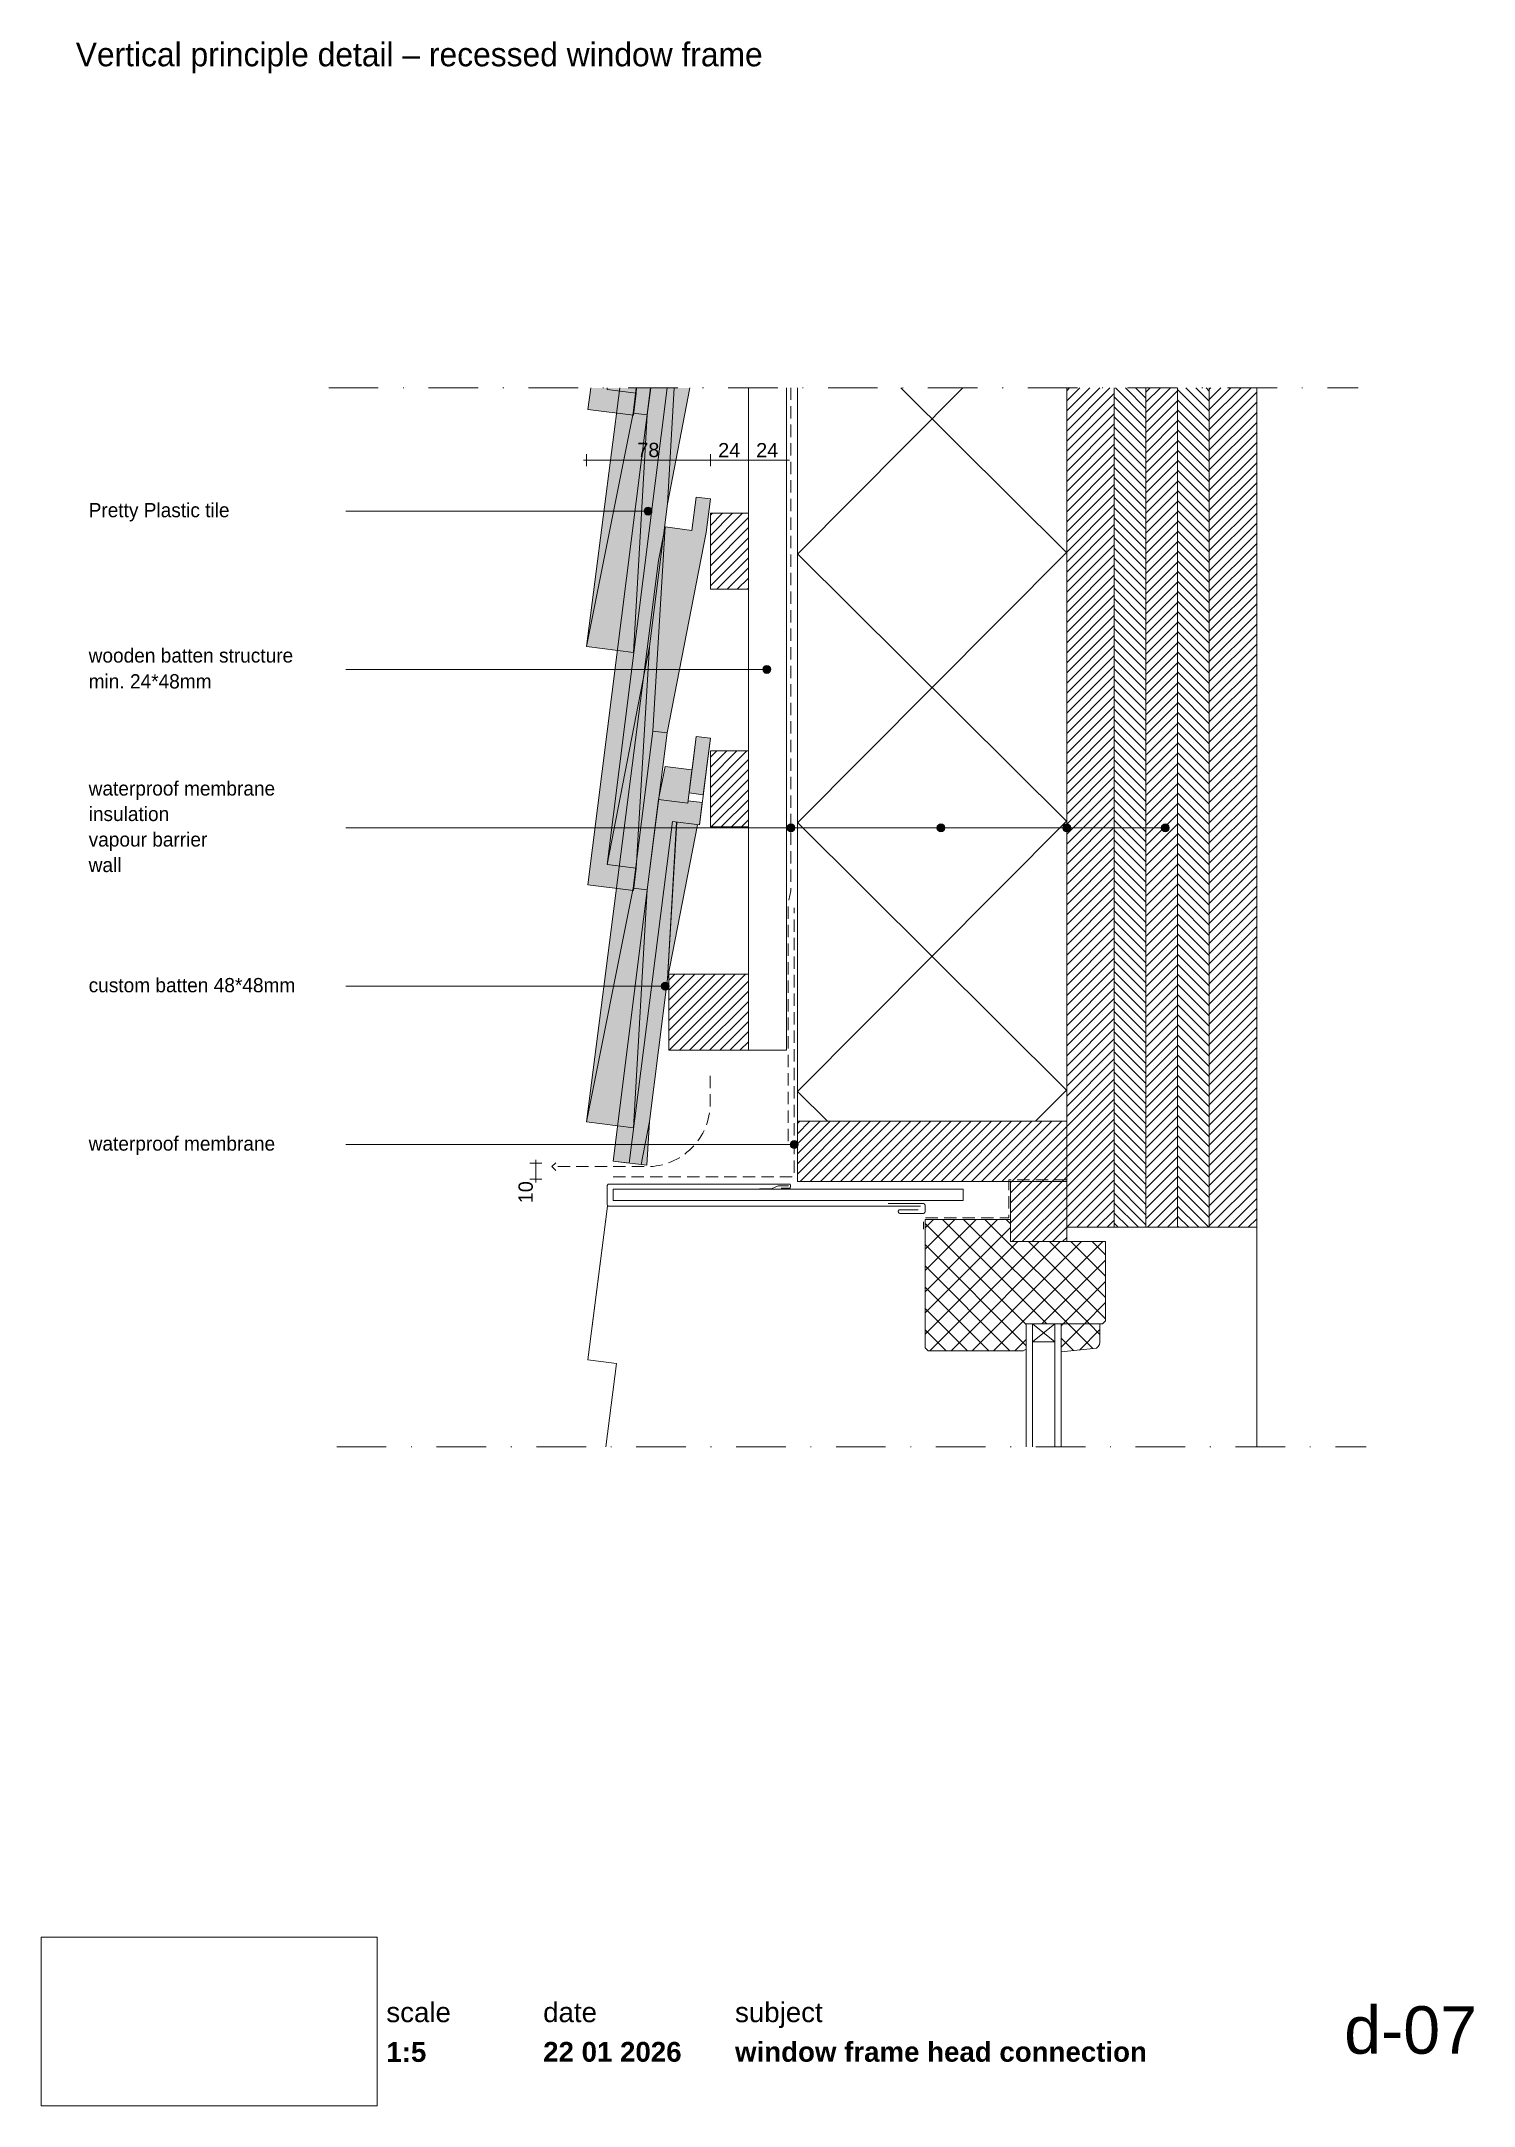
# Paper-space layout 'd-07 window frame head connection' of a CAD drawing. Header units: millimetres. Extents: x 14 to 195, y 11 to 272.
import ezdxf
from ezdxf.xclip import XClip

# ---------------------------------------------------------------- set-up
doc = ezdxf.new("R2010")
doc.units = ezdxf.units.MM
doc.header["$MEASUREMENT"] = 0
doc.header["$XCLIPFRAME"] = 0
for name, pattern in [('B0302', [12.51, 6.26, -3.125, 0, -3.125]), ('B0701', [2.3412, 1.56, -0.7812]), ('Wipeout_Contour', [1000, 0, -1000])]:
    doc.linetypes.add(name, pattern=pattern)
for name, color, linetype in [('#01', 7, 'Continuous'), ('00 tegels', 7, 'Continuous'), ('Dim - 1_50_100', 7, 'Continuous'), ('Info - 1_50_100', 7, 'Continuous'), ('Info - 1_5_10', 7, 'Continuous'), ('Info - Nederlands', 7, 'Continuous')]:
    doc.layers.add(name, color=color, linetype=linetype)
doc.styles.add('GENERATED_STYLE_1', font='HelveticaNeue.ttc')
doc.styles.add('GENERATED_STYLE_2', font='HelveticaNeue.ttc')
doc.styles.add('GENERATED_STYLE_3', font='Helvetica.ttc')
doc.styles.add('GENERATED_STYLE_4', font='')
doc.styles.get('GENERATED_STYLE_4').set_extended_font_data('Work Sans')
picture_1 = doc.add_image_def('image1.png', size_in_pixel=(317, 159))
pattern_1 = [(45, (-1618.2844, -122.2952), (-0.6363961, 0.6363961), [])]
pattern_2 = [(315, (-1618.2844, -122.2952), (0.6363961, 0.6363961), [])]
pattern_3 = [(45, (-1618.2844, -122.2952), (-1.3435029, 1.3435029), []), (135, (-1618.2844, -122.2952), (1.3435029, 1.3435029), [])]

# ---------------------------------------------------------------- blocks, each defined once
blk = doc.blocks.new('Drawing_1_1', base_point=(-200, 60))
at = {"color": 2, "linetype": 'Continuous', "lineweight": 0}
for s, insert, char_height, attachment_point, style in [('\\A1;{\\pql;\\fHelvetica Neue|b0|i0|c0|p0;\\W1.000000;date}', (77.08, 24.14), 2.5, 1, 'GENERATED_STYLE_1'), ('\\A1;{\\pql;\\fHelvetica Neue|b0|i0|c0|p0;\\W1.000000;subject}', (101.31, 24.14), 2.5, 1, 'GENERATED_STYLE_1'), ('\\A1;{\\pqr;\\fHelvetica Neue|b0|i0|c0|p0;\\W1.000000;d-07}', (195, 23.65), 6, 3, 'GENERATED_STYLE_1'), ('\\A1;{\\pql;\\fHelvetica Neue|b1|i0|c0|p0;\\W1.000000;1:5}', (57.28, 19.12), 2.5, 1, 'GENERATED_STYLE_2'), ('\\A1;{\\pql;\\fHelvetica Neue|b1|i0|c0|p0;\\W1.000000;22 01 2026}', (77.08, 19.14), 2.5, 1, 'GENERATED_STYLE_2'), ('\\A1;{\\pql;\\fHelvetica Neue|b1|i0|c0|p0;\\W1.000000;window frame head connection}', (101.31, 19.14), 2.5, 1, 'GENERATED_STYLE_2')]:
    blk.add_mtext(s, dxfattribs=dict(at, insert=insert, char_height=char_height, attachment_point=attachment_point, style=style))
at = {"color": 254, "linetype": 'Wipeout_Contour', "lineweight": 0, "ltscale": 174.062972}
blk.add_wipeout([(13.71, 11.09), (56.11, 11.09), (56.11, 32.35), (13.71, 32.35)], dxfattribs=at)
at = {"color": 2, "linetype": 'Continuous', "lineweight": 0, "insert": (57.28, 24.14), "char_height": 2.5, "attachment_point": 1, "style": 'GENERATED_STYLE_1'}
blk.add_mtext('\\A1;{\\pql;\\fHelvetica Neue|b0|i0|c0|p0;\\W1.000000;scale}', dxfattribs=at)
at = {"color": 9, "lineweight": 0}
image = blk.add_image(picture_1, insert=(13.71, 11.09), size_in_units=(42.4, 21.27), dxfattribs=at)
image.set_boundary_path([(-0.5, -0.5), (316.5, 158.5)])
blk = doc.blocks.new('Drawing_2_1', base_point=(-1618.28, -122.3))
at = {"layer": '#01', "linetype": 'Continuous', "lineweight": 0, "true_color": 0x000000}
for points in [[(89.82, 212.46), (89.86, 212.27), (89.97, 212.1), (90.13, 212), (90.32, 211.96), (90.51, 212), (90.67, 212.1), (90.78, 212.27), (90.82, 212.46), (90.78, 212.65), (90.67, 212.81), (90.51, 212.92), (90.32, 212.96), (90.13, 212.92), (89.97, 212.81), (89.86, 212.65)], [(104.82, 192.46), (104.86, 192.27), (104.97, 192.1), (105.13, 192), (105.32, 191.96), (105.52, 192), (105.68, 192.1), (105.79, 192.27), (105.82, 192.46), (105.79, 192.65), (105.68, 192.81), (105.52, 192.92), (105.32, 192.96), (105.13, 192.92), (104.97, 192.81), (104.86, 192.65)], [(107.86, 172.46), (107.9, 172.27), (108.01, 172.1), (108.17, 172), (108.36, 171.96), (108.55, 172), (108.71, 172.1), (108.82, 172.27), (108.86, 172.46), (108.82, 172.65), (108.71, 172.81), (108.55, 172.92), (108.36, 172.96), (108.17, 172.92), (108.01, 172.81), (107.9, 172.65)], [(126.8, 172.46), (126.83, 172.27), (126.94, 172.1), (127.11, 172), (127.3, 171.96), (127.49, 172), (127.65, 172.1), (127.76, 172.27), (127.8, 172.46), (127.76, 172.65), (127.65, 172.81), (127.49, 172.92), (127.3, 172.96), (127.11, 172.92), (126.94, 172.81), (126.83, 172.65)], [(142.69, 172.46), (142.73, 172.27), (142.83, 172.1), (143, 172), (143.19, 171.96), (143.38, 172), (143.54, 172.1), (143.65, 172.27), (143.69, 172.46), (143.65, 172.65), (143.54, 172.81), (143.38, 172.92), (143.19, 172.96), (143, 172.92), (142.83, 172.81), (142.73, 172.65)], [(155.13, 172.46), (155.17, 172.27), (155.27, 172.1), (155.44, 172), (155.63, 171.96), (155.82, 172), (155.98, 172.1), (156.09, 172.27), (156.13, 172.46), (156.09, 172.65), (155.98, 172.81), (155.82, 172.92), (155.63, 172.96), (155.44, 172.92), (155.27, 172.81), (155.17, 172.65)], [(92, 152.46), (92.04, 152.27), (92.15, 152.1), (92.31, 152), (92.5, 151.96), (92.7, 152), (92.86, 152.1), (92.97, 152.27), (93, 152.46), (92.97, 152.65), (92.86, 152.81), (92.7, 152.92), (92.5, 152.96), (92.31, 152.92), (92.15, 152.81), (92.04, 152.65)], [(108.29, 132.46), (108.33, 132.27), (108.43, 132.1), (108.6, 132), (108.79, 131.96), (108.98, 132), (109.14, 132.1), (109.25, 132.27), (109.29, 132.46), (109.25, 132.65), (109.14, 132.81), (108.98, 132.92), (108.79, 132.96), (108.6, 132.92), (108.43, 132.81), (108.33, 132.65)]]:
    blk.add_hatch(color=18, dxfattribs=at).paths.add_polyline_path(points)
at = {"layer": '00 tegels', "linetype": 'Continuous', "lineweight": 0, "true_color": 0xffffff}
for points in [[(86.75, 228.02), (82.56, 195.34), (88.49, 194.59), (90.23, 224.61), (90.66, 228.02)], [(92.73, 228.02), (85.14, 167.83), (88.84, 167.36), (90.49, 195.37), (92.88, 213.97), (95.61, 228.02)], [(85.14, 227.83), (88.84, 227.36), (88.88, 228.02), (85.16, 228.02)], [(88.49, 134.59), (90.23, 164.61), (92.74, 184.45), (97.66, 209.76), (98.2, 214), (96.4, 214.23), (95.87, 210.02), (92.48, 210.45), (91.64, 206.23), (82.56, 135.34)], [(92.47, 180.2), (91.65, 176.03), (95.34, 175.57), (95.87, 179.78)], [(90.17, 129.85), (90.49, 135.37), (92.88, 153.97), (96.55, 172.85), (93.39, 173.25), (87.95, 130.13)]]:
    blk.add_hatch(color=7, dxfattribs=at).paths.add_polyline_path(points)
at = {"layer": '00 tegels', "linetype": 'Continuous', "lineweight": 0, "true_color": 0xe4e7e8}
for points in [[(82.73, 165.28), (88.49, 164.55), (88.84, 167.36), (85.14, 167.83), (92.73, 228.02), (90.64, 228.02)], [(82.73, 225.28), (88.49, 224.55), (88.84, 227.36), (85.14, 227.83), (85.16, 228.02), (83.08, 228.02)], [(98.19, 183.76), (96.4, 183.99), (95.5, 176.86), (97.29, 176.63)], [(91.65, 176.03), (85.9, 130.38), (87.95, 130.13), (93.39, 173.25), (96.82, 172.82), (97.17, 175.64), (95.38, 175.87), (95.34, 175.57)]]:
    blk.add_hatch(color=254, dxfattribs=at).paths.add_polyline_path(points)
at = {"layer": 'Info - 1_50_100', "linetype": 'Continuous', "lineweight": 0, "true_color": 0x000000}
h = blk.add_hatch(dxfattribs=at)
h.set_pattern_fill('415_Isolatie_ruit_0001', color=18, style=0, pattern_type=2)
h.set_pattern_definition([(45.152, (109.188, 240.974), (-16.9703, 16.8807), []), (135.152, (109.188, 240.974), (16.9703, 17.0605), [])])
h.paths.add_polyline_path([(143.19, 228.02), (109.19, 228.02), (109.19, 135.41), (143.19, 135.41)])
h = blk.add_hatch(dxfattribs=at)
h.set_pattern_fill('310_Naaldhout__01__0001', color=18, style=0, pattern_type=2)
h.set_pattern_definition(pattern_1)
h.paths.add_polyline_path([(149.19, 228.02), (143.19, 228.02), (143.19, 122.01), (149.19, 122.01)])
h = blk.add_hatch(dxfattribs=at)
h.set_pattern_fill('310_Naaldhout__02__0001', color=18, style=0, pattern_type=2)
h.set_pattern_definition(pattern_2)
h.paths.add_polyline_path([(153.19, 228.02), (149.19, 228.02), (149.19, 122.01), (153.19, 122.01)])
h = blk.add_hatch(dxfattribs=at)
h.set_pattern_fill('310_Naaldhout__01__0001', color=18, style=0, pattern_type=2)
h.set_pattern_definition(pattern_1)
h.paths.add_polyline_path([(157.19, 228.02), (153.19, 228.02), (153.19, 122.01), (157.19, 122.01)])
h = blk.add_hatch(dxfattribs=at)
h.set_pattern_fill('310_Naaldhout__02__0001', color=18, style=0, pattern_type=2)
h.set_pattern_definition(pattern_2)
h.paths.add_polyline_path([(161.19, 228.02), (157.19, 228.02), (157.19, 122.01), (161.19, 122.01)])
h = blk.add_hatch(dxfattribs=at)
h.set_pattern_fill('310_Naaldhout__01__0001', color=18, style=0, pattern_type=2)
h.set_pattern_definition(pattern_1)
h.paths.add_polyline_path([(167.19, 228.02), (161.19, 228.02), (161.19, 122.01), (167.19, 122.01)])
h = blk.add_hatch(dxfattribs=at)
h.set_pattern_fill('310_Naaldhout__01__0001', color=18, style=0, pattern_type=2)
h.set_pattern_definition(pattern_1)
h.paths.add_polyline_path([(109.19, 127.81), (143.19, 127.81), (143.19, 135.41), (109.19, 135.41)])
h = blk.add_hatch(dxfattribs=at)
h.set_pattern_fill('310_Naaldhout__01__0001', color=18, style=0, pattern_type=2)
h.set_pattern_definition(pattern_1)
h.paths.add_polyline_path([(136.1, 120.21), (143.19, 120.21), (143.19, 127.81), (136.1, 127.81)])
at = {"layer": 'Info - 1_5_10', "linetype": 'Continuous', "lineweight": 0, "true_color": 0x99a3a6}
h = blk.add_hatch(dxfattribs=at)
h.set_pattern_fill('310_Naaldhout__01__0001', color=253, style=0, pattern_type=2)
h.set_pattern_definition(pattern_1)
h.paths.add_polyline_path([(98.19, 212.18), (98.19, 202.58), (102.99, 202.58), (102.99, 212.18)])
h = blk.add_hatch(dxfattribs=at)
h.set_pattern_fill('310_Naaldhout__01__0001', color=253, style=0, pattern_type=2)
h.set_pattern_definition(pattern_1)
h.paths.add_polyline_path([(98.19, 182.18), (98.19, 172.58), (102.99, 172.58), (102.99, 182.18)])
h = blk.add_hatch(dxfattribs=at)
h.set_pattern_fill('310_Naaldhout__01__0001', color=253, style=0, pattern_type=2)
h.set_pattern_definition(pattern_1)
h.paths.add_polyline_path([(92.95, 153.98), (92.95, 144.38), (102.99, 144.38), (102.99, 153.98)])
h = blk.add_hatch(dxfattribs=at)
h.set_pattern_fill('305_Loofhout__02__0001', color=253, style=0, pattern_type=2)
h.set_pattern_definition(pattern_3)
h.paths.add_polyline_path([(136.1, 123.01), (125.3, 123.01), (125.3, 106.81), (125.7, 106.41), (137.7, 106.41), (138.07, 106.61), (138.07, 109.81), (144.3, 109.81), (147.7, 109.81), (148.1, 110.21), (148.1, 120.21), (136.1, 120.21)])
h = blk.add_hatch(dxfattribs=at)
h.set_pattern_fill('305_Loofhout__02__0001', color=253, style=0, pattern_type=2)
h.set_pattern_definition(pattern_3)
h.paths.add_polyline_path([(142.47, 109.81), (142.47, 106.27), (146.96, 106.74, 0.246914), (147.39, 107.83), (147.39, 109.81)])
at = {"layer": '#01', "color": 9, "linetype": 'Continuous', "lineweight": 0}
for p, q in [((89.82, 212.46), (52.15, 212.46)), ((104.82, 192.46), (52.15, 192.46)), ((142.69, 172.46), (52.15, 172.46)), ((107.86, 172.46), (52.15, 172.46)), ((155.13, 172.46), (64.59, 172.46)), ((126.8, 172.46), (68.97, 172.46)), ((92, 152.46), (52.15, 152.46)), ((108.29, 132.46), (52.15, 132.46)), ((85.9, 130.38), (90.17, 129.85)), ((85.21, 124.67), (83.28, 109.54)), ((167.19, 122.01), (167.19, 94.3)), ((138.87, 107.55), (141.67, 109.81)), ((141.67, 107.55), (138.87, 109.81))]:
    blk.add_line(p, q, dxfattribs=at)
at = {"layer": '#01', "color": 4, "linetype": 'Continuous', "lineweight": 0, "flags": 128}
blk.add_lwpolyline([(167.19, 228.02), (167.19, 122.01), (143.19, 122.01), (143.19, 228.02)], dxfattribs=at)
at = {"layer": '#01', "color": 2, "linetype": 'B0701', "lineweight": 0, "flags": 128}
for points in [[(85.9, 128.38), (108.79, 128.38), (108.79, 162.35)], [(143.19, 128.01), (135.9, 128.01), (135.9, 123.21), (125.1, 123.21), (125.1, 121.77)]]:
    blk.add_lwpolyline(points, dxfattribs=at)
at = {"layer": '#01', "color": 1, "linetype": 'Continuous', "lineweight": 0, "flags": 128}
blk.add_lwpolyline([(124.71, 124.67), (85.37, 124.67, -0.414214), (85.17, 124.92), (85.17, 127.27, -0.414214), (85.37, 127.47), (108.13, 127.47, -0.414214), (108.33, 127.27), (108.33, 127.15, -0.414214), (108.13, 126.95), (107.13, 126.95)], format="xyb", dxfattribs=at)
at = {"layer": '#01', "color": 9, "linetype": 'Continuous', "lineweight": 0, "flags": 128}
blk.add_lwpolyline([(108.04, 127.23), (106.75, 127.23), (105.93, 126.88), (104.38, 126.88)], dxfattribs=at)
blk.add_lwpolyline([(124.42, 124.23), (122.12, 124.23, 0.414214), (121.92, 124.03), (121.92, 123.97, 0.414214), (122.12, 123.77), (125.1, 123.77, 0.414214), (125.3, 123.97), (125.3, 124.81, 0.414214), (125.1, 125.01), (120.64, 125.01)], format="xyb", dxfattribs=at)
at = {"layer": '#01', "color": 1, "linetype": 'Continuous', "lineweight": 0}
for centre in [(90.32, 212.46), (105.32, 192.46), (108.36, 172.46), (127.3, 172.46), (143.19, 172.46), (155.63, 172.46), (92.5, 152.46), (108.79, 132.46)]:
    blk.add_circle(centre, 0.5, dxfattribs=at)
at = {"layer": '00 tegels', "color": 253, "linetype": 'Continuous', "lineweight": 0, "true_color": 0x99a3a6}
for p, q in [((82.56, 195.34), (86.75, 228.02)), ((88.44, 224.84), (88.84, 228.02)), ((88.84, 228.02), (88.44, 224.84)), ((90.66, 228.02), (90.23, 224.61)), ((82.56, 195.34), (88.44, 224.84)), ((88.44, 224.84), (82.56, 195.34)), ((90.23, 224.61), (88.44, 224.84)), ((88.44, 224.84), (90.23, 224.61)), ((90.23, 224.61), (88.49, 194.59)), ((95.87, 210.02), (96.4, 214.23)), ((96.4, 214.23), (98.2, 214)), ((98.2, 214), (97.66, 209.76)), ((90.94, 184.68), (92.48, 210.45)), ((92.48, 210.45), (90.94, 184.68)), ((91.64, 206.23), (92.48, 210.45)), ((92.48, 210.45), (95.87, 210.02)), ((97.66, 209.76), (92.74, 184.45)), ((82.56, 135.34), (91.64, 206.23)), ((88.49, 194.59), (82.56, 195.34)), ((88.44, 164.84), (90.94, 184.68)), ((90.94, 184.68), (88.44, 164.84)), ((92.74, 184.45), (90.23, 164.61)), ((92.74, 184.45), (90.94, 184.68)), ((90.94, 184.68), (92.74, 184.45)), ((82.56, 135.34), (88.44, 164.84)), ((88.44, 164.84), (82.56, 135.34)), ((90.23, 164.61), (88.44, 164.84)), ((88.44, 164.84), (90.23, 164.61)), ((90.23, 164.61), (88.49, 134.59)), ((88.49, 134.59), (82.56, 135.34))]:
    blk.add_line(p, q, dxfattribs=at)
at = {"layer": '00 tegels', "color": 2, "linetype": 'Continuous', "lineweight": 0}
for p, q in [((82.73, 165.28), (90.64, 228.02)), ((82.73, 225.28), (83.08, 228.02)), ((92.73, 228.02), (85.14, 167.83)), ((85.16, 228.02), (85.14, 227.83)), ((85.14, 227.83), (88.84, 227.36)), ((88.84, 227.36), (88.49, 224.55)), ((88.49, 224.55), (82.73, 225.28)), ((95.92, 180.17), (96.4, 183.99)), ((96.4, 183.99), (98.19, 183.76)), ((98.19, 183.76), (97.71, 179.95)), ((95.34, 175.57), (95.82, 179.38)), ((97.61, 179.15), (96.82, 172.82)), ((85.9, 130.38), (91.65, 176.03)), ((91.65, 176.03), (95.34, 175.57)), ((93.39, 173.25), (87.95, 130.13)), ((96.82, 172.82), (93.39, 173.25)), ((85.14, 167.83), (88.84, 167.36)), ((88.84, 167.36), (88.49, 164.55)), ((88.49, 164.55), (82.73, 165.28))]:
    blk.add_line(p, q, dxfattribs=at)
at = {"layer": '00 tegels', "color": 9, "linetype": 'Continuous', "lineweight": 0}
for p, q in [((85.14, 227.83), (85.18, 228.02)), ((88.84, 227.36), (85.14, 227.83)), ((88.88, 228.02), (88.84, 227.36)), ((95.61, 228.02), (92.76, 213.37)), ((92.76, 213.37), (93.62, 228.02)), ((90.49, 195.37), (92.76, 213.37)), ((85.14, 167.83), (90.49, 195.37)), ((90.49, 195.37), (88.84, 167.36)), ((92.47, 180.2), (91.65, 176.03)), ((95.87, 179.77), (92.47, 180.2)), ((95.92, 180.17), (95.82, 179.38)), ((97.71, 179.95), (97.61, 179.15)), ((96.55, 172.85), (92.76, 153.37)), ((92.79, 153.38), (93.95, 173.18)), ((88.84, 167.36), (85.14, 167.83)), ((90.49, 135.37), (92.76, 153.37)), ((89.44, 129.94), (90.49, 135.37)), ((90.49, 135.37), (90.17, 129.85))]:
    blk.add_line(p, q, dxfattribs=at)
at = {"layer": '00 tegels', "color": 2, "linetype": 'Continuous', "lineweight": 0, "flags": 128}
for points in [[(98.19, 183.76), (96.4, 183.99), (95.5, 176.86), (97.29, 176.63)], [(91.65, 176.03), (85.9, 130.38), (87.95, 130.13), (93.39, 173.25), (96.82, 172.82), (97.17, 175.64), (95.38, 175.87), (95.34, 175.57)]]:
    blk.add_lwpolyline(points, close=True, dxfattribs=at)
at = {"layer": '00 tegels', "color": 9, "linetype": 'Continuous', "lineweight": 0, "flags": 128}
for points in [[(95.87, 179.77), (92.47, 180.2), (91.65, 176.03)], [(95.73, 178.64), (95.6, 177.65)], [(96.55, 172.85), (92.76, 153.37), (93.93, 173.18)], [(90.49, 135.37), (92.76, 153.37)], [(85.21, 124.67), (82.73, 105.28), (86.35, 104.82), (85, 94.3)]]:
    blk.add_lwpolyline(points, dxfattribs=at)
at = {"layer": 'Dim - 1_50_100', "color": 1, "linetype": 'Continuous', "lineweight": 0}
for p, q in [((82.56, 218.14), (82.56, 219.64)), ((98.19, 218.14), (98.19, 219.64)), ((102.99, 218.14), (102.99, 219.64)), ((107.79, 218.14), (107.79, 219.64)), ((82.16, 218.89), (82.56, 218.89)), ((82.56, 218.89), (98.19, 218.89)), ((98.19, 218.89), (102.99, 218.89)), ((102.99, 218.89), (107.79, 218.89)), ((107.79, 218.89), (108.19, 218.89)), ((76.15, 130.12), (76.15, 130.52)), ((76.9, 130.12), (75.4, 130.12)), ((76.9, 128.07), (75.4, 128.07)), ((76.15, 128.07), (76.15, 130.12)), ((76.15, 127.67), (76.15, 128.07))]:
    blk.add_line(p, q, dxfattribs=at)
at = {"layer": 'Info - 1_50_100', "color": 3, "linetype": 'Continuous', "lineweight": 0}
blk.add_line((143.19, 129.61), (143.19, 228.02), dxfattribs=at)
at = {"layer": 'Info - 1_50_100', "color": 9, "linetype": 'Continuous', "lineweight": 0}
for q in [(78.68, 130.17), (78.68, 129.17)]:
    blk.add_line((78.18, 129.67), q, dxfattribs=at)
at = {"layer": 'Info - 1_50_100', "color": 9, "linetype": 'Continuous', "lineweight": 0, "flags": 128}
for points in [[(107.79, 228.02), (107.79, 144.38), (102.99, 144.38), (102.99, 228.02)], [(149.19, 228.02), (149.19, 122.01), (143.19, 122.01), (143.19, 228.02)], [(153.19, 228.02), (153.19, 122.01), (149.19, 122.01), (149.19, 228.02)], [(157.19, 228.02), (157.19, 122.01), (153.19, 122.01), (153.19, 228.02)], [(161.19, 228.02), (161.19, 122.01), (157.19, 122.01), (157.19, 228.02)], [(167.19, 228.02), (167.19, 122.01), (161.19, 122.01), (161.19, 228.02)]]:
    blk.add_lwpolyline(points, dxfattribs=at)
at = {"layer": 'Info - 1_50_100', "color": 2, "linetype": 'B0701', "lineweight": 0, "flags": 128}
blk.add_lwpolyline([(108.03, 132.88), (108.03, 163), (108.36, 164.52), (108.36, 228.02)], dxfattribs=at)
at = {"layer": 'Info - 1_50_100', "color": 1, "linetype": 'Continuous', "lineweight": 0, "flags": 128}
blk.add_lwpolyline([(143.19, 228.02), (143.19, 135.41), (109.19, 135.41), (109.19, 228.02)], dxfattribs=at)
at = {"layer": 'Info - 1_50_100', "color": 9, "linetype": 'B0701', "lineweight": 0, "flags": 128}
blk.add_lwpolyline([(98.17, 141.16), (98.17, 137.67, -0.414214), (90.17, 129.67), (78.18, 129.67)], format="xyb", dxfattribs=at)
at = {"layer": 'Info - 1_50_100', "color": 2, "linetype": 'Continuous', "lineweight": 0, "flags": 128}
blk.add_lwpolyline([(109.19, 127.81), (109.19, 135.41), (143.19, 135.41), (143.19, 127.81)], close=True, dxfattribs=at)
at = {"layer": 'Info - 1_50_100', "color": 9, "linetype": 'Continuous', "lineweight": 0, "flags": 128}
for points in [[(136.1, 120.21), (143.19, 120.21), (143.19, 127.81), (136.1, 127.81)], [(130.11, 125.41), (130.11, 126.81), (85.93, 126.81), (85.93, 125.41)]]:
    blk.add_lwpolyline(points, close=True, dxfattribs=at)
at = {"layer": 'Info - 1_5_10', "color": 1, "linetype": 'Continuous', "lineweight": 0, "flags": 128}
for points in [[(98.19, 212.18), (102.99, 212.18), (102.99, 202.58), (98.19, 202.58)], [(98.19, 182.18), (102.99, 182.18), (102.99, 172.58), (98.19, 172.58)], [(92.95, 153.98), (102.99, 153.98), (102.99, 144.38), (92.95, 144.38)], [(138.87, 109.81), (141.67, 109.81), (141.67, 107.55), (138.87, 107.55)]]:
    blk.add_lwpolyline(points, close=True, dxfattribs=at)
at = {"layer": 'Info - 1_5_10', "color": 2, "linetype": 'Continuous', "lineweight": 0, "flags": 128}
blk.add_lwpolyline([(136.1, 123.01), (136.1, 120.21), (148.1, 120.21), (148.1, 110.21), (147.7, 109.81), (144.3, 109.81), (138.07, 109.81), (138.07, 106.61), (137.7, 106.41), (125.7, 106.41), (125.3, 106.81), (125.3, 123.01)], close=True, dxfattribs=at)
at = {"layer": 'Info - 1_5_10', "color": 9, "linetype": 'Continuous', "lineweight": 0, "flags": 128}
for points in [[(138.87, 94.3), (138.87, 109.81), (138.07, 109.81), (138.07, 94.3)], [(142.47, 94.3), (142.47, 109.81), (141.67, 109.81), (141.67, 94.3)]]:
    blk.add_lwpolyline(points, dxfattribs=at)
at = {"layer": 'Info - 1_5_10', "color": 2, "linetype": 'Continuous', "lineweight": 0, "flags": 128}
blk.add_lwpolyline([(142.47, 109.81), (147.39, 109.81), (147.39, 107.83, -0.246914), (146.96, 106.74), (142.47, 106.27)], format="xyb", close=True, dxfattribs=at)
at = {"layer": 'Dim - 1_50_100', "color": 2, "linetype": 'Continuous', "lineweight": 0, "char_height": 1.8, "width": 2.8266, "attachment_point": 7, "style": 'GENERATED_STYLE_3'}
for s, insert in [('\\A1;{\\pql;\\fHelvetica|b0|i0|c0|p0;\\W1.000000;78}', (88.96, 219.25)), ('\\A1;{\\pql;\\fHelvetica|b0|i0|c0|p0;\\W1.000000;24}', (99.17, 219.25)), ('\\A1;{\\pql;\\fHelvetica|b0|i0|c0|p0;\\W1.000000;24}', (103.97, 219.25))]:
    blk.add_mtext(s, dxfattribs=dict(at, insert=insert))
at = {"layer": 'Dim - 1_50_100', "color": 2, "linetype": 'Continuous', "lineweight": 0, "insert": (75.79, 125.04), "char_height": 1.8, "width": 2.8266, "attachment_point": 7, "rotation": 90, "style": 'GENERATED_STYLE_3'}
blk.add_mtext('\\A1;{\\pql;\\fHelvetica|b0|i0|c0|p0;\\W1.000000;10}', dxfattribs=at)
at = {"layer": 'Info - Nederlands', "color": 2, "linetype": 'Continuous', "lineweight": 0, "char_height": 1.8, "attachment_point": 4, "style": 'GENERATED_STYLE_4'}
for s, insert in [('\\A1;{\\pql;\\fWork Sans|b0|i0|c0|p0;\\W1.000000;Pretty Plastic tile }', (19.69, 212.31)), ('\\A1;{\\pql;\\fWork Sans|b0|i0|c0|p0;\\W1.000000;waterproof membrane}', (19.69, 132.32))]:
    blk.add_mtext(s, dxfattribs=dict(at, insert=insert))
at = {"layer": 'Info - Nederlands', "color": 2, "linetype": 'Continuous', "lineweight": 0, "char_height": 1.8, "width": 30.8877, "attachment_point": 4, "style": 'GENERATED_STYLE_4'}
for s, insert, line_spacing_factor in [('\\A1;{\\pql;\\fWork Sans|b0|i0|c0|p0;\\W1.000000;wooden batten structure\\P\\pql;\\fWork Sans|b0|i0|c0|p0;\\W1.000000;min. 24*48mm}', (19.69, 192.58), 1.089132), ('\\A1;{\\pql;\\fWork Sans|b0|i0|c0|p0;\\W1.000000;custom batten 48*48mm}', (19.69, 152.58), 1.144272)]:
    blk.add_mtext(s, dxfattribs=dict(at, insert=insert, line_spacing_factor=line_spacing_factor))
at = {"layer": 'Info - Nederlands', "color": 2, "linetype": 'Continuous', "lineweight": 0, "insert": (19.69, 172.59), "char_height": 1.8, "attachment_point": 4, "line_spacing_factor": 1.07353, "style": 'GENERATED_STYLE_4'}
blk.add_mtext('\\A1;{\\pql;\\fWork Sans|b0|i0|c0|p0;\\W1.000000;waterproof membrane\\P\\pql;\\fWork Sans|b0|i0|c0|p0;\\W1.000000;insulation\\P\\pql;\\fWork Sans|b0|i0|c0|p0;\\W1.000000;vapour barrier\\P\\pql;\\fWork Sans|b0|i0|c0|p0;\\W1.000000;wall}', dxfattribs=at)

psp = doc.layouts.new('d-07 window frame head connection')

# ---------------------------------------------------------------- linework, layer by layer
at = {"layer": '#01', "color": 3, "linetype": 'B0302', "lineweight": 0}
for p, q in [((50, 228.02), (180, 228.02)), ((51.01, 94.3), (181.01, 94.3))]:
    psp.add_line(p, q, dxfattribs=at)

# ---------------------------------------------------------------- block references
at = {"color": 4, "linetype": 'Continuous', "lineweight": 0}
ref = psp.add_blockref('Drawing_2_1', (-1618.28, -122.3), dxfattribs=at)
XClip(ref).set_block_clipping_path([(14.109535534, 94.2964502716), (200.5770745253, 228.0214961829)])
ref = psp.add_blockref('Drawing_1_1', (-200, 60), dxfattribs=at)
XClip(ref).set_block_clipping_path([(-287.3178906032, -75.7273941135), (502.7286062445, 56.3449743075)])

# ---------------------------------------------------------------- texts
at = {"layer": 'Info - 1_5_10', "color": 2, "linetype": 'Continuous', "lineweight": 0, "insert": (18.06, 267.72), "char_height": 3, "attachment_point": 7, "style": 'GENERATED_STYLE_4'}
psp.add_mtext('\\A1;{\\pql;\\fWork Sans|b0|i0|c0|p0;\\W1.000000;Vertical principle detail – recessed window frame}', dxfattribs=at)

doc.saveas('drawing.dxf')
